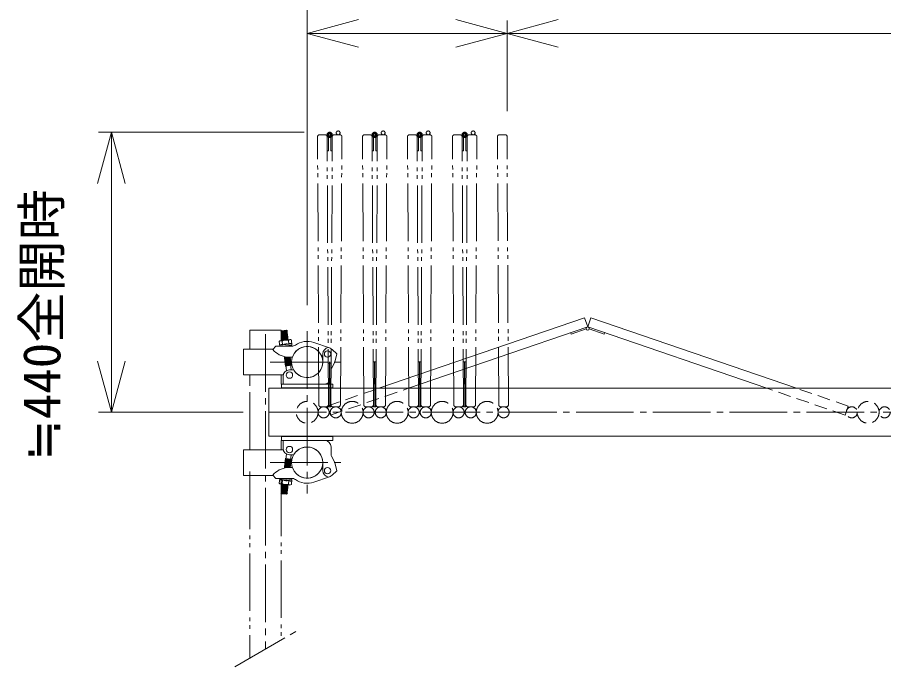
# Model space of a CAD drawing. Units: millimetres, scale not verified. Extents: x -3731 to 3731, y -5269 to 5269.
# Drawn here: x -3568 to -2215, y 2863 to 3878 of the extents above; entities that cross this region are included whole.
import ezdxf
from ezdxf.enums import TextEntityAlignment as Align

# ---------------------------------------------------------------- set-up
doc = ezdxf.new("R2010")
doc.units = ezdxf.units.MM
doc.header["$LTSCALE"] = 10
for name, pattern in [('CHAIN2', [12, 9, -1, 1, -1]), ('DASHED2', [3, 2, -1]), ('DOUBLE_CHAIN2', [12.8, 9, -1, 0.6, -0.6, 0.6, -1])]:
    doc.linetypes.add(name, pattern=pattern)
for name, color, linetype, lineweight in [('0-2_05 寸法', 7, 'Continuous', 18), ('0-3_10 当社外形線', 3, 'Continuous', 18), ('0-4_12 当社中心線', 3, 'CHAIN2', 18), ('0-5_13 当社破線', 3, 'DASHED2', 18), ('0-6_11 当社細線', 3, 'Continuous', 18), ('0-8_14 当社想像線', 3, 'DOUBLE_CHAIN2', 18), ('0-9_32 関連中心線', 6, 'CHAIN2', 18), ('0-A_30 関連外形線', 6, 'Continuous', 18), ('0-B_34 関連想像線', 6, 'DOUBLE_CHAIN2', 18)]:
    doc.layers.add(name, color=color, linetype=linetype, lineweight=lineweight)
doc.styles.add('ＭＳ ゴシック', font='')
doc.styles.get('ＭＳ ゴシック').set_extended_font_data('MS Gothic')

msp = doc.modelspace()

# ---------------------------------------------------------------- linework, layer by layer
at = {"layer": '0-2_05 寸法'}
for p, q in [((-3115.46, 3427.96), (-3115.46, 4080.95)), ((-3115.46, 3427.96), (-3115.46, 3872.66)), ((-2803.11, 3731.25), (-2803.11, 3872.66)), ((-2803.11, 3731.25), (-2803.11, 3872.66)), ((-3115.46, 3852.66), (-3035.46, 3852.66)), ((-3035.46, 3852.66), (-2883.11, 3852.66)), ((-2803.11, 3852.66), (-2883.11, 3852.66)), ((-2803.11, 3852.66), (-2723.11, 3852.66)), ((-2723.11, 3852.66), (804.54, 3852.66)), ((-3120.31, 3698.15), (-3441.37, 3698.15)), ((-3421.37, 3698.15), (-3421.37, 3618.15)), ((-3421.37, 3340.5), (-3421.37, 3618.15)), ((-3421.37, 3260.5), (-3421.37, 3340.5)), ((-3215.46, 3260.5), (-3441.37, 3260.5))]:
    msp.add_line(p, q, dxfattribs=at)
for points in [[(-3035.46, 3831.23), (-3115.46, 3852.66), (-3035.46, 3874.1)], [(-2883.11, 3874.1), (-2803.11, 3852.66), (-2883.11, 3831.23)], [(-2723.11, 3831.23), (-2803.11, 3852.66), (-2723.11, 3874.1)], [(-3442.81, 3618.15), (-3421.37, 3698.15), (-3399.94, 3618.15)], [(-3399.94, 3340.5), (-3421.37, 3260.5), (-3442.81, 3340.5)]]:
    msp.add_lwpolyline(points, dxfattribs=at)
at = {"layer": '0-3_10 当社外形線'}
for p, q in [((-3003.41, 3298), (-2682.02, 3408.21)), ((-2682.02, 3408.21), (-2677.15, 3394.02)), ((-2672.3, 3408.21), (-2677.16, 3394.02)), ((-2350.91, 3298), (-2672.3, 3408.21)), ((-3155.28, 3387.74), (-3156.38, 3386.35)), ((-3147.84, 3388.64), (-3155.28, 3387.74)), ((-3153.48, 3372.85), (-3155.28, 3387.74)), ((-3146.04, 3373.75), (-3147.84, 3388.64)), ((-3146.45, 3387.55), (-3147.84, 3388.64)), ((-2957.16, 3298), (-2677.15, 3394.02)), ((-2703.61, 3384.94), (-2702.89, 3382.87)), ((-2702.89, 3382.87), (-2679.63, 3390.98)), ((-2397.15, 3298), (-2677.16, 3394.02)), ((-2651.43, 3382.87), (-2674.69, 3390.98)), ((-2650.71, 3384.94), (-2651.43, 3382.87)), ((-3158.17, 3363.69), (-3159.07, 3371.17)), ((-3142.56, 3374.17), (-3156.96, 3372.43)), ((-3153.65, 3374.24), (-3154.87, 3373.94)), ((-3154.87, 3373.94), (-3144.8, 3373.9)), ((-3154.72, 3372.7), (-3153.5, 3373)), ((-3153.88, 3365.75), (-3154.6, 3371.71)), ((-3143.96, 3366.95), (-3144.68, 3372.91)), ((-3139.25, 3365.5), (-3140.21, 3373.45)), ((-3169.36, 3358.69), (-3164.36, 3363.69)), ((-3139.65, 3363.7), (-3164.36, 3363.69)), ((-3139.49, 3367.49), (-3158.35, 3365.21)), ((-3139.25, 3365.5), (-3154.21, 3363.7)), ((-3152.38, 3363.7), (-3152.4, 3363.91)), ((-3144.82, 3363.7), (-3144.96, 3364.81)), ((-3080.37, 3361.17), (-3105.04, 3369.57)), ((-3069.16, 3351.71), (-3076.67, 3358.92)), ((-3147.76, 3325.57), (-3150.39, 3347.31)), ((-3138.51, 3346.7), (-3146.83, 3346.7)), ((-3140.35, 3326.7), (-3142.77, 3346.7)), ((-3091.16, 3351.7), (-3091.16, 3339)), ((-3069.16, 3351.71), (-3072.13, 3339.01)), ((-3072.13, 3339.01), (-3077.54, 3329.1)), ((-3153.16, 3316.7), (-3153.15, 3304.5)), ((-3136.41, 3326.7), (-3143.16, 3326.7)), ((-3078.16, 3326.7), (-3078.16, 3314.5)), ((-3155.46, 3304.5), (-3075.46, 3304.5)), ((-3088.16, 3304.5), (-3153.16, 3304.5)), ((-3175.46, 3298), (1424.54, 3298)), ((-3175.46, 3223), (-3175.46, 3298)), ((-3155.46, 3298.5), (-3075.46, 3298.5)), ((-3175.46, 3223), (1424.54, 3223)), ((-3155.46, 3222.5), (-3075.46, 3222.5)), ((-3155.46, 3216.5), (-3075.46, 3216.5)), ((-3088.16, 3216.5), (-3153.16, 3216.5)), ((-3153.16, 3204.3), (-3153.15, 3216.5)), ((-3147.76, 3195.43), (-3150.39, 3173.69)), ((-3078.16, 3194.3), (-3078.16, 3206.5)), ((-3136.41, 3194.3), (-3143.16, 3194.3)), ((-3140.35, 3194.3), (-3142.77, 3174.3)), ((-3091.16, 3169.3), (-3091.16, 3182)), ((-3072.13, 3181.99), (-3077.54, 3191.9)), ((-3069.16, 3169.29), (-3072.13, 3181.99)), ((-3138.51, 3174.3), (-3146.83, 3174.3)), ((-3069.16, 3169.29), (-3076.67, 3162.08)), ((-3169.36, 3162.31), (-3164.36, 3157.31)), ((-3139.65, 3157.3), (-3164.36, 3157.31)), ((-3158.17, 3157.31), (-3159.07, 3149.83)), ((-3139.49, 3153.51), (-3158.35, 3155.79)), ((-3153.88, 3155.25), (-3154.6, 3149.29)), ((-3139.25, 3155.5), (-3154.21, 3157.3)), ((-3152.38, 3157.3), (-3152.4, 3157.09)), ((-3144.82, 3157.3), (-3144.96, 3156.19)), ((-3143.96, 3154.05), (-3144.68, 3148.09)), ((-3139.25, 3155.5), (-3140.21, 3147.55)), ((-3080.37, 3159.83), (-3105.04, 3151.43)), ((-3142.56, 3146.83), (-3156.96, 3148.57)), ((-3153.48, 3148.15), (-3155.28, 3133.26)), ((-3154.87, 3147.06), (-3144.8, 3147.1)), ((-3153.65, 3146.76), (-3154.87, 3147.06)), ((-3154.72, 3148.3), (-3153.5, 3148)), ((-3146.04, 3147.25), (-3147.84, 3132.36)), ((-3155.28, 3133.26), (-3156.38, 3134.65)), ((-3147.84, 3132.36), (-3155.28, 3133.26)), ((-3146.45, 3133.45), (-3147.84, 3132.36))]:
    msp.add_line(p, q, dxfattribs=at)
for centre, radius in [((-2677.16, 3391.37), 2.5), ((-3083.6, 3351.7), 5), ((-3143.16, 3318.7), 5), ((-3143.16, 3202.3), 5), ((-3083.6, 3169.3), 5)]:
    msp.add_circle(centre, radius, dxfattribs=at)
for centre, radius, start, end in [((-3156.59, 3369.42), 3.03, 48.97209, 144.82205), ((-3148.2, 3360.39), 13, 74.27721, 119.51694), ((-3142.2, 3371.16), 3.03, 48.97209, 144.82205), ((-3115.46, 3339), 32.3, 71.18607, 124.88892), ((-3142.67, 3381.65), 35.2, 220.70867, 263.21965), ((-3155.87, 3363.46), 3.03, 48.97209, 144.82205), ((-3147.48, 3354.44), 13, 74.27721, 119.51694), ((-3141.48, 3365.2), 3.03, 48.97209, 144.82205), ((-3139.65, 3373.7), 10, 270.00686, 304.88892), ((-3115.46, 3339), 24.3, 26.60362, 161.53297), ((-3081.16, 3351.7), 10, 97.00804, 180.00686), ((-3083.6, 3351.7), 10, 46.16848, 83.00568), ((-3083.6, 3356.7), 12.21, 204.16926, 231.75797), ((-3115.46, 3339), 24.3, 210.4161, 0.00686), ((-3143.16, 3316.7), 10, 90.00686, 180.00686), ((-3073.16, 3326.71), 5, 151.3292, 180.00686), ((-3088.16, 3314.5), 10, 270.00686, 0.00686), ((-3088.16, 3206.5), 10, 359.99314, 89.99314), ((-3143.16, 3204.3), 10, 179.99314, 269.99314), ((-3115.46, 3182), 24.3, 359.99314, 149.5839), ((-3073.16, 3194.29), 5, 179.99314, 208.6708), ((-3142.67, 3139.35), 35.2, 96.78035, 139.29133), ((-3115.46, 3182), 24.3, 198.46703, 333.39638), ((-3083.6, 3164.3), 12.21, 128.24203, 155.83074), ((-3081.16, 3169.3), 10, 179.99314, 262.99196), ((-3155.87, 3157.54), 3.03, 215.17795, 311.02791), ((-3147.48, 3166.56), 13, 240.48306, 285.72279), ((-3141.48, 3155.8), 3.03, 215.17795, 311.02791), ((-3139.65, 3147.3), 10, 55.11108, 89.99314), ((-3115.46, 3182), 32.3, 235.11108, 288.81393), ((-3083.6, 3169.3), 10, 276.99432, 313.83152), ((-3156.59, 3151.58), 3.03, 215.17795, 311.02791), ((-3148.2, 3160.61), 13, 240.48306, 285.72279), ((-3142.2, 3149.84), 3.03, 215.17795, 311.02791)]:
    msp.add_arc(centre, radius, start, end, dxfattribs=at)
at = {"layer": '0-4_12 当社中心線'}
for p, q in [((-3115.46, 3387.35), (-3115.46, 3133.65)), ((-3173.12, 3339), (-3057.8, 3339)), ((-3155.46, 3304.5), (-3155.46, 3298)), ((-3075.46, 3304.5), (-3075.46, 3298)), ((-3175.46, 3260.5), (1424.54, 3260.5)), ((-3155.46, 3216.5), (-3155.46, 3223)), ((-3075.46, 3216.5), (-3075.46, 3223)), ((-3173.12, 3182), (-3057.8, 3182))]:
    msp.add_line(p, q, dxfattribs=at)
at = {"layer": '0-5_13 当社破線'}
for p, q in [((-3084.04, 3270.35), (-3003.41, 3298)), ((-3079.18, 3256.16), (-2957.16, 3298)), ((-2275.14, 3256.16), (-2397.15, 3298)), ((-2270.27, 3270.35), (-2350.91, 3298)), ((-3084.04, 3270.35), (-3079.18, 3256.16)), ((-2270.27, 3270.35), (-2275.14, 3256.16))]:
    msp.add_line(p, q, dxfattribs=at)
for centre, radius in [((-3115.46, 3260.5), 17), ((-2238.99, 3260.5), 17), ((-3089.81, 3260.5), 8.65), ((-2264.64, 3260.5), 8.65), ((-2213.34, 3260.5), 8.65)]:
    msp.add_circle(centre, radius, dxfattribs=at)
at = {"layer": '0-6_11 当社細線'}
for p, q in [((-3156.38, 3386.35), (-3146.3, 3386.31)), ((-3156.23, 3385.11), (-3155, 3385.41)), ((-3146.15, 3385.07), (-3156.23, 3385.11)), ((-3154.85, 3384.17), (-3156.08, 3383.87)), ((-3156.08, 3383.87), (-3146, 3383.83)), ((-3146.45, 3387.55), (-3155.28, 3387.74)), ((-3147.67, 3387.24), (-3146.45, 3387.55)), ((-3146.3, 3386.31), (-3147.52, 3386)), ((-3147.37, 3384.76), (-3146.15, 3385.07)), ((-3155.93, 3382.63), (-3154.7, 3382.93)), ((-3145.85, 3382.59), (-3155.93, 3382.63)), ((-3154.55, 3381.69), (-3155.77, 3381.38)), ((-3155.77, 3381.38), (-3145.7, 3381.34)), ((-3155.62, 3380.14), (-3154.4, 3380.45)), ((-3145.55, 3380.1), (-3155.62, 3380.14)), ((-3154.25, 3379.21), (-3155.47, 3378.9)), ((-3155.47, 3378.9), (-3145.4, 3378.86)), ((-3155.32, 3377.66), (-3154.1, 3377.97)), ((-3145.25, 3377.62), (-3155.32, 3377.66)), ((-3153.95, 3376.73), (-3155.17, 3376.42)), ((-3155.17, 3376.42), (-3145.1, 3376.38)), ((-3155.02, 3375.18), (-3153.8, 3375.49)), ((-3144.95, 3375.14), (-3155.02, 3375.18)), ((-3146, 3383.83), (-3147.22, 3383.52)), ((-3147.07, 3382.28), (-3145.85, 3382.59)), ((-3145.7, 3381.34), (-3146.92, 3381.04)), ((-3146.77, 3379.8), (-3145.55, 3380.1)), ((-3145.4, 3378.86), (-3146.62, 3378.56)), ((-3146.47, 3377.32), (-3145.25, 3377.62)), ((-3145.1, 3376.38), (-3146.32, 3376.08)), ((-3146.17, 3374.83), (-3144.95, 3375.14)), ((-3150.29, 3346.45), (-3151.55, 3346.46)), ((-3151.54, 3346.47), (-3150.33, 3346.77)), ((-3151.4, 3345.22), (-3150.18, 3345.52)), ((-3141.32, 3345.17), (-3151.4, 3345.21)), ((-3151.25, 3343.97), (-3150.03, 3344.27)), ((-3141.17, 3343.92), (-3151.25, 3343.96)), ((-3150.29, 3346.45), (-3142.73, 3346.42)), ((-3141.47, 3346.42), (-3142.73, 3346.42)), ((-3142.69, 3346.1), (-3141.43, 3346.42)), ((-3142.54, 3344.85), (-3141.28, 3345.17)), ((-3142.39, 3343.6), (-3141.13, 3343.92)), ((-3151.1, 3342.72), (-3149.88, 3343.02)), ((-3141.02, 3342.67), (-3151.1, 3342.71)), ((-3150.95, 3341.46), (-3149.72, 3341.77)), ((-3140.87, 3341.42), (-3150.94, 3341.46)), ((-3150.79, 3340.21), (-3149.57, 3340.52)), ((-3140.72, 3340.16), (-3150.79, 3340.2)), ((-3150.64, 3338.96), (-3149.42, 3339.27)), ((-3140.41, 3338.91), (-3150.64, 3338.95)), ((-3150.49, 3337.7), (-3149.27, 3338.03)), ((-3140.41, 3337.66), (-3150.49, 3337.7)), ((-3150.34, 3336.46), (-3149.12, 3336.77)), ((-3140.26, 3336.42), (-3150.34, 3336.46)), ((-3150.19, 3335.22), (-3148.97, 3335.53)), ((-3140.11, 3335.18), (-3150.19, 3335.22)), ((-3150.04, 3333.98), (-3148.82, 3334.29)), ((-3139.96, 3333.94), (-3150.04, 3333.98)), ((-3139.96, 3333.94), (-3149.89, 3332.74)), ((-3149.89, 3332.74), (-3148.67, 3333.04)), ((-3149.42, 3337.98), (-3149.27, 3338.02)), ((-3142.24, 3342.35), (-3140.98, 3342.67)), ((-3142.09, 3341.1), (-3140.83, 3341.41)), ((-3141.94, 3339.85), (-3140.68, 3340.16)), ((-3141.79, 3338.6), (-3140.56, 3338.9)), ((-3141.64, 3337.36), (-3140.41, 3337.66)), ((-3141.49, 3336.12), (-3140.26, 3336.42)), ((-3141.34, 3334.88), (-3140.11, 3335.18)), ((-3140.72, 3180.84), (-3150.79, 3180.8)), ((-3140.41, 3182.09), (-3150.64, 3182.05)), ((-3150.64, 3182.04), (-3149.42, 3181.73)), ((-3140.41, 3183.34), (-3150.49, 3183.3)), ((-3150.49, 3183.3), (-3149.27, 3182.97)), ((-3140.26, 3184.58), (-3150.34, 3184.54)), ((-3150.34, 3184.54), (-3149.12, 3184.23)), ((-3140.11, 3185.82), (-3150.19, 3185.78)), ((-3150.19, 3185.78), (-3148.97, 3185.47)), ((-3139.96, 3187.06), (-3150.04, 3187.02)), ((-3150.04, 3187.02), (-3148.82, 3186.71)), ((-3149.89, 3188.26), (-3148.67, 3187.96)), ((-3139.96, 3187.06), (-3149.89, 3188.26)), ((-3149.42, 3183.02), (-3149.27, 3182.98)), ((-3141.94, 3181.15), (-3140.68, 3180.84)), ((-3141.79, 3182.4), (-3140.56, 3182.1)), ((-3141.64, 3183.64), (-3140.41, 3183.34)), ((-3141.49, 3184.88), (-3140.26, 3184.58)), ((-3141.34, 3186.12), (-3140.11, 3185.82)), ((-3150.29, 3174.55), (-3151.55, 3174.54)), ((-3151.54, 3174.53), (-3150.33, 3174.23)), ((-3141.32, 3175.83), (-3151.4, 3175.79)), ((-3151.4, 3175.78), (-3150.18, 3175.48)), ((-3141.17, 3177.08), (-3151.25, 3177.04)), ((-3151.25, 3177.03), (-3150.03, 3176.73)), ((-3141.02, 3178.33), (-3151.1, 3178.29)), ((-3151.1, 3178.28), (-3149.88, 3177.98)), ((-3150.95, 3179.54), (-3149.72, 3179.23)), ((-3140.87, 3179.58), (-3150.94, 3179.54)), ((-3150.79, 3180.79), (-3149.57, 3180.48)), ((-3150.29, 3174.55), (-3142.73, 3174.58)), ((-3141.47, 3174.58), (-3142.73, 3174.58)), ((-3142.69, 3174.9), (-3141.43, 3174.58)), ((-3142.54, 3176.15), (-3141.28, 3175.83)), ((-3142.39, 3177.4), (-3141.13, 3177.08)), ((-3142.24, 3178.65), (-3140.98, 3178.33)), ((-3142.09, 3179.9), (-3140.83, 3179.59)), ((-3145.55, 3140.9), (-3155.62, 3140.86)), ((-3155.62, 3140.86), (-3154.4, 3140.55)), ((-3155.47, 3142.1), (-3145.4, 3142.14)), ((-3154.25, 3141.79), (-3155.47, 3142.1)), ((-3145.25, 3143.38), (-3155.32, 3143.34)), ((-3155.32, 3143.34), (-3154.1, 3143.03)), ((-3155.17, 3144.58), (-3145.1, 3144.62)), ((-3153.95, 3144.27), (-3155.17, 3144.58)), ((-3144.95, 3145.86), (-3155.02, 3145.82)), ((-3155.02, 3145.82), (-3153.8, 3145.51)), ((-3146.77, 3141.2), (-3145.55, 3140.9)), ((-3145.4, 3142.14), (-3146.62, 3142.44)), ((-3146.47, 3143.68), (-3145.25, 3143.38)), ((-3145.1, 3144.62), (-3146.32, 3144.92)), ((-3146.17, 3146.17), (-3144.95, 3145.86)), ((-3156.38, 3134.65), (-3146.3, 3134.69)), ((-3146.15, 3135.93), (-3156.23, 3135.89)), ((-3156.23, 3135.89), (-3155, 3135.59)), ((-3156.08, 3137.13), (-3146, 3137.17)), ((-3154.85, 3136.83), (-3156.08, 3137.13)), ((-3145.85, 3138.41), (-3155.93, 3138.37)), ((-3155.93, 3138.37), (-3154.7, 3138.07)), ((-3155.77, 3139.62), (-3145.7, 3139.66)), ((-3154.55, 3139.31), (-3155.77, 3139.62)), ((-3146.45, 3133.45), (-3155.28, 3133.26)), ((-3147.67, 3133.76), (-3146.45, 3133.45)), ((-3146.3, 3134.69), (-3147.52, 3135)), ((-3147.37, 3136.24), (-3146.15, 3135.93)), ((-3146, 3137.17), (-3147.22, 3137.48)), ((-3147.07, 3138.72), (-3145.85, 3138.41)), ((-3145.7, 3139.66), (-3146.92, 3139.96))]:
    msp.add_line(p, q, dxfattribs=at)
at = {"layer": '0-8_14 当社想像線'}
for p, q in [((-3097.31, 3272.15), (-3099.31, 3691.15)), ((-3096.31, 3694.15), (-3087.31, 3694.15)), ((-3082.31, 3269.15), (-3084.31, 3694.15)), ((-3082.31, 3669.15), (-3082.31, 3690.69)), ((-3078.31, 3269.15), (-3076.31, 3694.15)), ((-3078.31, 3669.15), (-3078.31, 3690.69)), ((-3073.31, 3694.15), (-3064.31, 3694.15)), ((-3063.31, 3272.15), (-3061.31, 3691.15)), ((-3027.01, 3272.15), (-3029.01, 3691.15)), ((-3026.01, 3694.15), (-3017.01, 3694.15)), ((-3012.01, 3269.15), (-3014.01, 3694.15)), ((-3012.01, 3669.15), (-3012.01, 3690.69)), ((-3008.01, 3269.15), (-3006.01, 3694.15)), ((-3008.01, 3669.15), (-3008.01, 3690.69)), ((-3003.01, 3694.15), (-2994.01, 3694.15)), ((-2993.01, 3272.15), (-2991.01, 3691.15)), ((-2956.71, 3272.15), (-2958.71, 3691.15)), ((-2955.71, 3694.15), (-2946.71, 3694.15)), ((-2941.71, 3269.15), (-2943.71, 3694.15)), ((-2941.71, 3669.15), (-2941.71, 3690.69)), ((-2937.71, 3269.15), (-2935.71, 3694.15)), ((-2937.71, 3669.15), (-2937.71, 3690.69)), ((-2932.71, 3694.15), (-2923.71, 3694.15)), ((-2922.71, 3272.15), (-2920.71, 3691.15)), ((-2886.41, 3272.15), (-2888.41, 3691.15)), ((-2885.41, 3694.15), (-2876.41, 3694.15)), ((-2871.41, 3269.15), (-2873.41, 3694.15)), ((-2871.41, 3669.15), (-2871.41, 3690.69)), ((-2867.41, 3269.15), (-2865.41, 3694.15)), ((-2867.41, 3669.15), (-2867.41, 3690.69)), ((-2862.41, 3694.15), (-2853.41, 3694.15)), ((-2852.41, 3272.15), (-2850.41, 3691.15)), ((-2816.11, 3272.25), (-2818.11, 3691.25)), ((-2815.11, 3694.25), (-2806.11, 3694.25)), ((-2801.11, 3272.25), (-2803.11, 3691.25)), ((-3084.31, 3669.15), (-3082.31, 3669.15)), ((-3078.31, 3669.15), (-3076.31, 3669.15)), ((-3014.01, 3669.15), (-3012.01, 3669.15)), ((-3008.01, 3669.15), (-3006.01, 3669.15)), ((-2943.71, 3669.15), (-2941.71, 3669.15)), ((-2937.71, 3669.15), (-2935.71, 3669.15)), ((-2873.41, 3669.15), (-2871.41, 3669.15)), ((-2867.41, 3669.15), (-2865.41, 3669.15)), ((-3082.64, 3337.16), (-3080.64, 3337.16)), ((-3080.31, 3269.15), (-3080.64, 3339.16)), ((-3080.31, 3269.15), (-3079.98, 3339.15)), ((-3079.98, 3337.15), (-3077.98, 3337.15)), ((-3012.34, 3339.16), (-3010.34, 3339.16)), ((-3010.01, 3269.15), (-3010.34, 3339.16)), ((-3010.01, 3269.15), (-3009.68, 3339.15)), ((-3009.68, 3339.15), (-3007.68, 3339.15)), ((-2942.04, 3339.16), (-2940.04, 3339.16)), ((-2939.71, 3269.15), (-2940.04, 3339.16)), ((-2939.71, 3269.15), (-2939.38, 3339.15)), ((-2939.38, 3339.15), (-2937.38, 3339.15)), ((-2871.74, 3339.16), (-2869.74, 3339.16)), ((-2869.41, 3269.15), (-2869.74, 3339.16)), ((-2869.41, 3269.15), (-2869.08, 3339.15)), ((-2869.08, 3339.15), (-2867.08, 3339.15)), ((-3094.31, 3269.15), (-3085.31, 3269.15)), ((-3075.62, 3269.15), (-3066.62, 3269.15)), ((-3024.01, 3269.15), (-3015.01, 3269.15)), ((-3012.01, 3269.15), (-3010.01, 3269.15)), ((-3010.01, 3269.15), (-3008.01, 3269.15)), ((-3005.01, 3269.15), (-2996.01, 3269.15)), ((-2953.71, 3269.15), (-2944.71, 3269.15)), ((-2941.71, 3269.15), (-2939.71, 3269.15)), ((-2939.71, 3269.15), (-2937.71, 3269.15)), ((-2934.71, 3269.15), (-2925.71, 3269.15)), ((-2883.41, 3269.15), (-2874.41, 3269.15)), ((-2871.41, 3269.15), (-2869.41, 3269.15)), ((-2869.41, 3269.15), (-2867.41, 3269.15)), ((-2864.41, 3269.15), (-2855.41, 3269.15)), ((-2813.11, 3269.25), (-2804.11, 3269.25))]:
    msp.add_line(p, q, dxfattribs=at)
msp.add_lwpolyline([(-3082.31, 3269.15), (-3080.31, 3269.15), (-3078.31, 3269.15)], dxfattribs=at)
for centre, radius in [((-3080.31, 3694.15), 4), ((-3080.31, 3694.15), 2.5), ((-3080.31, 3694.15), 1.5), ((-3067.06, 3697.14), 3), ((-3010.01, 3694.15), 4), ((-3010.01, 3694.15), 2.5), ((-3010.01, 3694.15), 1.5), ((-2996.76, 3697.14), 3), ((-2939.71, 3694.15), 4), ((-2939.71, 3694.15), 2.5), ((-2939.71, 3694.15), 1.5), ((-2926.46, 3697.14), 3), ((-2869.41, 3694.15), 4), ((-2869.41, 3694.15), 2.5), ((-2869.41, 3694.15), 1.5), ((-2856.16, 3697.14), 3), ((-3045.16, 3260.5), 17), ((-2974.86, 3260.5), 17), ((-2904.56, 3260.5), 17), ((-2834.26, 3260.5), 17), ((-3089.81, 3260.5), 8.65), ((-3070.81, 3260.5), 8.65), ((-3019.51, 3260.5), 8.65), ((-3000.51, 3260.5), 8.65), ((-2949.21, 3260.5), 8.65), ((-2930.21, 3260.5), 8.65), ((-2878.91, 3260.5), 8.65), ((-2859.91, 3260.5), 8.65), ((-2808.61, 3260.6), 8.65)]:
    msp.add_circle(centre, radius, dxfattribs=at)
for centre, start, end in [((-3096.31, 3691.15), 90, 180), ((-3087.31, 3691.15), 0, 90), ((-3073.31, 3691.15), 90, 180), ((-3064.31, 3691.15), 0, 90), ((-3026.01, 3691.15), 90, 180), ((-3017.01, 3691.15), 0, 90), ((-3003.01, 3691.15), 90, 180), ((-2994.01, 3691.15), 0, 90), ((-2955.71, 3691.15), 90, 180), ((-2946.71, 3691.15), 0, 90), ((-2932.71, 3691.15), 90, 180), ((-2923.71, 3691.15), 0, 90), ((-2885.41, 3691.15), 90, 180), ((-2876.41, 3691.15), 0, 90), ((-2862.41, 3691.15), 90, 180), ((-2853.41, 3691.15), 0, 90), ((-2815.11, 3691.25), 90, 180), ((-2806.11, 3691.25), 0, 90), ((-3094.31, 3272.15), 180, 270), ((-3085.31, 3272.15), 270, 0), ((-3075.31, 3272.15), 180, 270), ((-3066.62, 3272.15), 270, 0), ((-3024.01, 3272.15), 180, 270), ((-3015.01, 3272.15), 270, 0), ((-3005.01, 3272.15), 180, 270), ((-2996.01, 3272.15), 270, 0), ((-2953.71, 3272.15), 180, 270), ((-2944.71, 3272.15), 270, 0), ((-2934.71, 3272.15), 180, 270), ((-2925.71, 3272.15), 270, 0), ((-2883.41, 3272.15), 180, 270), ((-2874.41, 3272.15), 270, 0), ((-2864.41, 3272.15), 180, 270), ((-2855.41, 3272.15), 270, 0), ((-2813.11, 3272.25), 180, 270), ((-2804.11, 3272.25), 270, 0)]:
    msp.add_arc(centre, 3, start, end, dxfattribs=at)
at = {"layer": '0-9_32 関連中心線'}
for p, q in [((-3180.54, 3382.5), (-3180.54, 2890.7)), ((-3228.5, 2863.01), (-3132.58, 2918.39))]:
    msp.add_line(p, q, dxfattribs=at)
at = {"layer": '0-A_30 関連外形線'}
for centre in [(-3115.46, 3339), (-3115.46, 3182)]:
    msp.add_circle(centre, 24.3, dxfattribs=at)
at = {"layer": '0-B_34 関連想像線'}
for p, q in [((-3204.84, 3389), (-3204.84, 3359.48)), ((-3204.84, 3389), (-3156.22, 3389)), ((-3156.22, 3389), (-3156.22, 3372.52)), ((-3215.04, 3359), (-3169.05, 3359)), ((-3215.04, 3319), (-3215.04, 3359)), ((-3215.04, 3319), (-3152.89, 3319)), ((-3204.84, 3202), (-3204.84, 3319)), ((-3156.24, 3319), (-3156.24, 3304.5)), ((-3204.84, 3304.5), (-3204.84, 3314.48)), ((-3156.24, 3304.5), (-3156.24, 3314.48)), ((-3204.84, 3216.5), (-3204.84, 3206.52)), ((-3156.24, 3216.5), (-3156.24, 3206.52)), ((-3156.24, 3202), (-3156.24, 3216.5)), ((-3215.04, 3202), (-3152.89, 3202)), ((-3215.04, 3202), (-3215.04, 3162)), ((-3204.84, 3168.02), (-3204.84, 2876.67)), ((-3215.04, 3162), (-3169.05, 3162)), ((-3204.84, 3134.2), (-3204.84, 3161.52)), ((-3156.24, 3157.18), (-3156.24, 2904.73)), ((-3156.22, 3132), (-3156.22, 3148.48))]:
    msp.add_line(p, q, dxfattribs=at)

# ---------------------------------------------------------------- texts
at = {"layer": '0-2_05 寸法', "style": 'ＭＳ ゴシック'}
msp.add_text('≒440全開時', height=58.65, rotation=90, dxfattribs=at).set_placement((-3483.37, 3184.66), align=Align.BOTTOM_LEFT)

doc.saveas('drawing.dxf')
